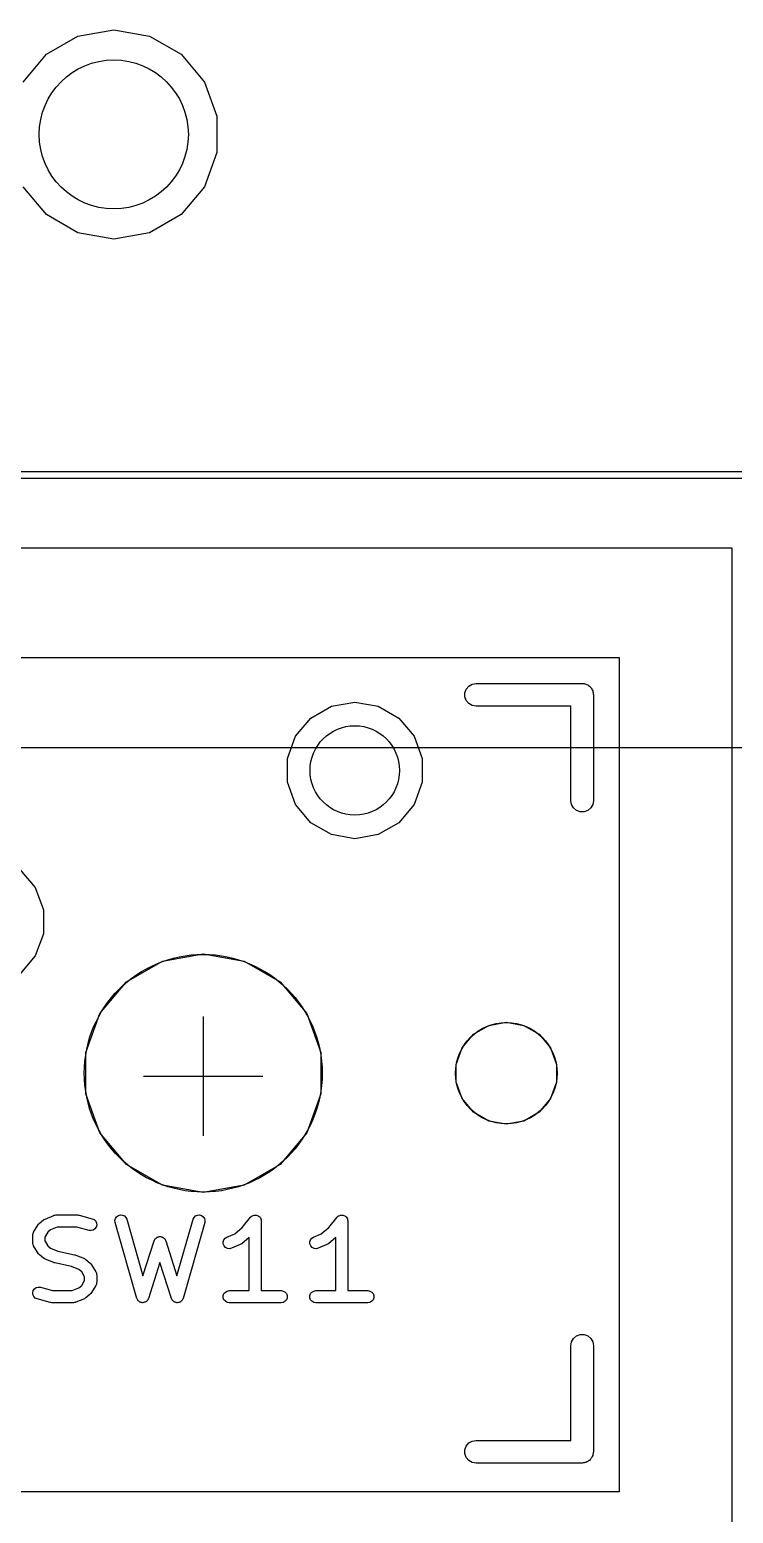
# Model space of a CAD drawing. Header units: millimetres. Extents: x 71 to 299, y 93 to 256.
# Drawn here: x 121.29 to 133.08, y 189.4 to 214.29 of the extents above; entities that cross this region are included whole.
import ezdxf

# ---------------------------------------------------------------- set-up
doc = ezdxf.new("R2010")
doc.units = ezdxf.units.MM
for name, color, linetype in [('BLACK', 7, 'Continuous'), ('PCB', 4, 'Continuous'), ('PCB_参照', 4, 'Continuous'), ('プレート', 6, 'Continuous'), ('物理キー', 7, 'Continuous'), ('裏面', 3, 'Continuous')]:
    doc.layers.add(name, color=color, linetype=linetype)
doc.layers.add('化粧板', color=1, linetype='Continuous', transparency=0.6)
doc.layers.add('補助線', color=4, linetype='Continuous', transparency=0.6)

# ---------------------------------------------------------------- blocks, each defined once
blk = doc.blocks.new('PCB詳細')
at = {"layer": 'BLACK'}
for p, q in [((57.8992, -42.5993), (58.5, -42.4933)), ((58.5, -42.4933), (59.1008, -42.5993)), ((57.3708, -42.9043), (57.8992, -42.5993)), ((59.1008, -42.5993), (59.6292, -42.9043)), ((56.9787, -43.3717), (57.3708, -42.9043)), ((59.6292, -42.9043), (60.0213, -43.3717)), ((60.0213, -43.3717), (60.23, -43.945)), ((60.23, -43.945), (60.23, -44.555)), ((60.23, -44.555), (60.0213, -45.1283)), ((57.3708, -45.5957), (56.9787, -45.1283)), ((60.0213, -45.1283), (59.6292, -45.5957)), ((57.8992, -45.9007), (57.3708, -45.5957)), ((59.6292, -45.5957), (59.1008, -45.9007)), ((58.5, -46.0067), (57.8992, -45.9007)), ((59.1008, -45.9007), (58.5, -46.0067)), ((64.407, -53.5547), (64.4495, -53.5041)), ((64.4495, -53.5041), (64.5068, -53.471)), ((64.5068, -53.471), (64.572, -53.4595)), ((64.572, -53.4595), (66.35, -53.4595)), ((66.35, -53.4595), (66.3664, -53.4624)), ((66.3664, -53.4624), (66.3831, -53.4624)), ((66.3831, -53.4624), (66.3987, -53.4681)), ((66.3987, -53.4681), (66.4152, -53.471)), ((66.4152, -53.471), (66.4296, -53.4793)), ((66.4296, -53.4793), (66.4453, -53.485)), ((66.4453, -53.485), (66.458, -53.4957)), ((66.458, -53.4957), (66.4725, -53.5041)), ((66.4725, -53.5041), (66.4832, -53.5168)), ((64.3844, -53.6169), (64.407, -53.5547)), ((64.3844, -53.6831), (64.3844, -53.6169)), ((64.407, -53.7452), (64.3844, -53.6831)), ((64.4495, -53.7959), (64.407, -53.7452)), ((66.4832, -53.5168), (66.4959, -53.5275)), ((66.4959, -53.5275), (66.5043, -53.542)), ((66.5043, -53.542), (66.515, -53.5547)), ((66.515, -53.5547), (66.5207, -53.5704)), ((66.5207, -53.5704), (66.529, -53.5848)), ((66.529, -53.5848), (66.5319, -53.6013)), ((66.5319, -53.6013), (66.5376, -53.6169)), ((66.5376, -53.6169), (66.5376, -53.6336)), ((66.5376, -53.6336), (66.5405, -53.65)), ((66.5405, -53.65), (66.5405, -55.428)), ((61.8025, -54.0411), (62.1476, -53.8418)), ((62.1476, -53.8418), (62.54, -53.7726)), ((62.54, -53.7726), (62.9324, -53.8418)), ((62.9324, -53.8418), (63.2775, -54.0411)), ((64.5068, -53.829), (64.4495, -53.7959)), ((64.572, -53.8405), (64.5068, -53.829)), ((66.1595, -53.8405), (64.572, -53.8405)), ((66.1595, -55.428), (66.1595, -53.8405)), ((61.5464, -54.3463), (61.8025, -54.0411)), ((63.2775, -54.0411), (63.5336, -54.3463)), ((61.4101, -54.7208), (61.5464, -54.3463)), ((63.5336, -54.3463), (63.6699, -54.7208)), ((61.4101, -55.1192), (61.4101, -54.7208)), ((63.6699, -54.7208), (63.6699, -55.1192)), ((61.5464, -55.4937), (61.4101, -55.1192)), ((63.6699, -55.1192), (63.5336, -55.4937)), ((61.8025, -55.7989), (61.5464, -55.4937)), ((63.5336, -55.4937), (63.2775, -55.7989)), ((66.171, -55.4932), (66.1595, -55.428)), ((66.2041, -55.5505), (66.171, -55.4932)), ((66.529, -55.4932), (66.4959, -55.5505)), ((66.5405, -55.428), (66.529, -55.4932)), ((66.2548, -55.593), (66.2041, -55.5505)), ((66.3169, -55.6156), (66.2548, -55.593)), ((66.3831, -55.6156), (66.3169, -55.6156)), ((66.4453, -55.593), (66.3831, -55.6156)), ((66.4959, -55.5505), (66.4453, -55.593)), ((62.1476, -55.9982), (61.8025, -55.7989)), ((62.54, -56.0674), (62.1476, -55.9982)), ((62.9324, -55.9982), (62.54, -56.0674)), ((63.2775, -55.7989), (62.9324, -55.9982)), ((56.9275, -56.5811), (57.1836, -56.8863)), ((57.1836, -56.8863), (57.3199, -57.2608)), ((57.3199, -57.2608), (57.3199, -57.6592)), ((57.3199, -57.6592), (57.1836, -58.0337)), ((57.1836, -58.0337), (56.9275, -58.3389)), ((58.7134, -58.4667), (59.3154, -58.1192)), ((59.3154, -58.1192), (60, -57.9985)), ((60, -57.9985), (60.6846, -58.1192)), ((60.6846, -58.1192), (61.2865, -58.4667)), ((58.2666, -58.9992), (58.7134, -58.4667)), ((61.2865, -58.4667), (61.7334, -58.9992)), ((58.0289, -59.6524), (58.2666, -58.9992)), ((61.7334, -58.9992), (61.9711, -59.6524)), ((64.531, -59.3457), (64.7879, -59.1974)), ((64.7879, -59.1974), (65.08, -59.1458)), ((65.08, -59.1458), (65.3721, -59.1974)), ((65.3721, -59.1974), (65.629, -59.3457)), ((64.3403, -59.5729), (64.531, -59.3457)), ((65.629, -59.3457), (65.8197, -59.5729)), ((58.0289, -60.3476), (58.0289, -59.6524)), ((61.9711, -59.6524), (61.9711, -60.3476)), ((64.2388, -59.8517), (64.3403, -59.5729)), ((65.8197, -59.5729), (65.9212, -59.8517)), ((64.2388, -60.1483), (64.2388, -59.8517)), ((65.9212, -59.8517), (65.9212, -60.1483)), ((64.3403, -60.4271), (64.2388, -60.1483)), ((65.9212, -60.1483), (65.8197, -60.4271)), ((58.2666, -61.0008), (58.0289, -60.3476)), ((61.9711, -60.3476), (61.7334, -61.0008)), ((64.531, -60.6543), (64.3403, -60.4271)), ((65.8197, -60.4271), (65.629, -60.6543)), ((64.7879, -60.8026), (64.531, -60.6543)), ((65.629, -60.6543), (65.3721, -60.8026)), ((65.08, -60.8541), (64.7879, -60.8026)), ((65.3721, -60.8026), (65.08, -60.8541)), ((58.7134, -61.5332), (58.2666, -61.0008)), ((61.7334, -61.0008), (61.2865, -61.5332)), ((59.3154, -61.8808), (58.7134, -61.5332)), ((61.2865, -61.5332), (60.6846, -61.8808)), ((60, -62.0015), (59.3154, -61.8808)), ((60.6846, -61.8808), (60, -62.0015)), ((57.2498, -62.5224), (57.3224, -62.4619)), ((57.3224, -62.4619), (57.3356, -62.4544)), ((57.3356, -62.4544), (57.3484, -62.4462)), ((57.3484, -62.4462), (57.4935, -62.3857)), ((57.4935, -62.3857), (57.4958, -62.3852)), ((57.4958, -62.3852), (57.4978, -62.3841)), ((57.4978, -62.3841), (57.5129, -62.3814)), ((57.5129, -62.3814), (57.5279, -62.378)), ((57.5279, -62.378), (57.5303, -62.3783)), ((57.5303, -62.3783), (57.5326, -62.3779)), ((57.5326, -62.3779), (57.8954, -62.3779)), ((57.8954, -62.3779), (57.909, -62.3803)), ((57.909, -62.3803), (57.9226, -62.3816)), ((57.9226, -62.3816), (58.1403, -62.4421)), ((58.1403, -62.4421), (58.1722, -62.4573)), ((58.1722, -62.4573), (58.1969, -62.4825)), ((58.5198, -62.4723), (58.5284, -62.4381)), ((58.5235, -62.5074), (58.5198, -62.4723)), ((58.5284, -62.4381), (58.5481, -62.4089)), ((58.5481, -62.4089), (58.5767, -62.3882)), ((58.5767, -62.3882), (58.6106, -62.3785)), ((58.6106, -62.3785), (58.6458, -62.381)), ((58.6458, -62.381), (58.678, -62.3953)), ((58.678, -62.3953), (58.7034, -62.4199)), ((58.7034, -62.4199), (58.7188, -62.4516)), ((58.7188, -62.4516), (58.9895, -63.399)), ((59.5591, -63.399), (59.8297, -62.4516)), ((59.8297, -62.4516), (59.8452, -62.4199)), ((59.8452, -62.4199), (59.8705, -62.3953)), ((59.8705, -62.3953), (59.9028, -62.381)), ((59.9028, -62.381), (59.938, -62.3785)), ((59.938, -62.3785), (59.9719, -62.3882)), ((59.9719, -62.3882), (60.0004, -62.4089)), ((60.0004, -62.4089), (60.0202, -62.4381)), ((60.0202, -62.4381), (60.0288, -62.4723)), ((60.0288, -62.4723), (60.0251, -62.5074)), ((60.6528, -62.5895), (60.7915, -62.4161)), ((60.7915, -62.4161), (60.7924, -62.4153)), ((60.7924, -62.4153), (60.793, -62.4142)), ((60.793, -62.4142), (60.8056, -62.4036)), ((60.8056, -62.4036), (60.818, -62.3927)), ((60.818, -62.3927), (60.8191, -62.3923)), ((60.8191, -62.3923), (60.8201, -62.3915)), ((60.8201, -62.3915), (60.8355, -62.3859)), ((60.8355, -62.3859), (60.8509, -62.3799)), ((60.8509, -62.3799), (60.8521, -62.3799)), ((60.8521, -62.3799), (60.8532, -62.3795)), ((60.8532, -62.3795), (60.8697, -62.3795)), ((60.8697, -62.3795), (60.8862, -62.3791)), ((60.8862, -62.3791), (60.8873, -62.3795)), ((60.8873, -62.3795), (60.8885, -62.3795)), ((60.8885, -62.3795), (60.904, -62.3851)), ((60.904, -62.3851), (60.9196, -62.3904)), ((60.9196, -62.3904), (60.9205, -62.3911)), ((60.9205, -62.3911), (60.9217, -62.3915)), ((60.9217, -62.3915), (60.9343, -62.4021)), ((60.9343, -62.4021), (60.9471, -62.4124)), ((60.9471, -62.4124), (60.9478, -62.4134)), ((60.9478, -62.4134), (60.9487, -62.4142)), ((60.9487, -62.4142), (60.9569, -62.4285)), ((60.9569, -62.4285), (60.9655, -62.4426)), ((60.9655, -62.4426), (60.9657, -62.4437)), ((60.9657, -62.4437), (60.9663, -62.4448)), ((60.9663, -62.4448), (60.9692, -62.461)), ((60.9692, -62.461), (60.9724, -62.4771)), ((62.1042, -62.5895), (62.243, -62.4161)), ((62.243, -62.4161), (62.2439, -62.4153)), ((62.2439, -62.4153), (62.2445, -62.4142)), ((62.2445, -62.4142), (62.2571, -62.4036)), ((62.2571, -62.4036), (62.2694, -62.3927)), ((62.2694, -62.3927), (62.2706, -62.3923)), ((62.2706, -62.3923), (62.2715, -62.3915)), ((62.2715, -62.3915), (62.2869, -62.3859)), ((62.2869, -62.3859), (62.3023, -62.3799)), ((62.3023, -62.3799), (62.3035, -62.3799)), ((62.3035, -62.3799), (62.3046, -62.3795)), ((62.3046, -62.3795), (62.3211, -62.3795)), ((62.3211, -62.3795), (62.3376, -62.3791)), ((62.3376, -62.3791), (62.3387, -62.3795)), ((62.3387, -62.3795), (62.3399, -62.3795)), ((62.3399, -62.3795), (62.3554, -62.3851)), ((62.3554, -62.3851), (62.371, -62.3904)), ((62.371, -62.3904), (62.372, -62.3911)), ((62.372, -62.3911), (62.3731, -62.3915)), ((62.3731, -62.3915), (62.3857, -62.4021)), ((62.3857, -62.4021), (62.3986, -62.4124)), ((62.3986, -62.4124), (62.3992, -62.4134)), ((62.3992, -62.4134), (62.4001, -62.4142)), ((62.4001, -62.4142), (62.4083, -62.4285)), ((62.4083, -62.4285), (62.4169, -62.4426)), ((62.4169, -62.4426), (62.4172, -62.4437)), ((62.4172, -62.4437), (62.4178, -62.4448)), ((62.4178, -62.4448), (62.4206, -62.461)), ((62.4206, -62.461), (62.4239, -62.4771)), ((57.1407, -62.7214), (57.1424, -62.7118)), ((57.1407, -62.8424), (57.1407, -62.7214)), ((57.1424, -62.7118), (57.1425, -62.7021)), ((57.1425, -62.7021), (57.1454, -62.6946)), ((57.1454, -62.6946), (57.1468, -62.6867)), ((57.1468, -62.6867), (57.1517, -62.6782)), ((57.1517, -62.6782), (57.1552, -62.6692)), ((57.1552, -62.6692), (57.2277, -62.5482)), ((57.2277, -62.5482), (57.2388, -62.5354)), ((57.2388, -62.5354), (57.2498, -62.5224)), ((57.3931, -62.6675), (57.3439, -62.7496)), ((57.4407, -62.6279), (57.3931, -62.6675)), ((57.5529, -62.5811), (57.4407, -62.6279)), ((57.8816, -62.5811), (57.5529, -62.5811)), ((58.0859, -62.6379), (57.8816, -62.5811)), ((58.1211, -62.6413), (58.0859, -62.6379)), ((58.1552, -62.6325), (58.1211, -62.6413)), ((58.1843, -62.6125), (58.1552, -62.6325)), ((58.2048, -62.5838), (58.1843, -62.6125)), ((58.1969, -62.4825), (58.2115, -62.5146)), ((58.2143, -62.5498), (58.2048, -62.5838)), ((58.2115, -62.5146), (58.2143, -62.5498)), ((58.8863, -63.7774), (58.5235, -62.5074)), ((60.0251, -62.5074), (59.6623, -63.7774)), ((60.3964, -62.7486), (60.5273, -62.694)), ((60.5273, -62.694), (60.6528, -62.5895)), ((60.9724, -62.4771), (60.9722, -62.4783)), ((60.9722, -62.4783), (60.9725, -62.4795)), ((60.9725, -62.4795), (60.9725, -63.6479)), ((61.8478, -62.7486), (61.9788, -62.694)), ((61.9788, -62.694), (62.1042, -62.5895)), ((62.4239, -62.4771), (62.4237, -62.4783)), ((62.4237, -62.4783), (62.4239, -62.4795)), ((62.4239, -62.4795), (62.4239, -63.6479)), ((57.1424, -62.852), (57.1407, -62.8424)), ((57.1425, -62.8617), (57.1424, -62.852)), ((57.1454, -62.8692), (57.1425, -62.8617)), ((57.1468, -62.8771), (57.1454, -62.8692)), ((57.1517, -62.8856), (57.1468, -62.8771)), ((57.1552, -62.8947), (57.1517, -62.8856)), ((57.2277, -63.0156), (57.1552, -62.8947)), ((57.3439, -62.7496), (57.3439, -62.8142)), ((57.3439, -62.8142), (57.3931, -62.8963)), ((57.3931, -62.8963), (57.4407, -62.9359)), ((57.4407, -62.9359), (57.5627, -62.9868)), ((58.9895, -63.399), (59.1775, -62.8114)), ((59.1775, -62.8114), (59.1794, -62.8078)), ((59.1794, -62.8078), (59.1803, -62.8039)), ((59.1803, -62.8039), (59.1876, -62.7923)), ((59.1876, -62.7923), (59.1939, -62.7802)), ((59.1939, -62.7802), (59.1969, -62.7775)), ((59.1969, -62.7775), (59.1991, -62.7741)), ((59.1991, -62.7741), (59.2099, -62.7657)), ((59.2099, -62.7657), (59.2201, -62.7565)), ((59.2201, -62.7565), (59.2238, -62.7549)), ((59.2238, -62.7549), (59.227, -62.7525)), ((59.227, -62.7525), (59.24, -62.7483)), ((59.24, -62.7483), (59.2527, -62.7431)), ((59.2527, -62.7431), (59.2568, -62.7429)), ((59.2568, -62.7429), (59.2606, -62.7417)), ((59.2606, -62.7417), (59.2743, -62.7422)), ((59.2743, -62.7422), (59.288, -62.7417)), ((59.288, -62.7417), (59.2918, -62.7429)), ((59.2918, -62.7429), (59.2959, -62.7431)), ((59.2959, -62.7431), (59.3085, -62.7483)), ((59.3085, -62.7483), (59.3216, -62.7525)), ((59.3216, -62.7525), (59.3248, -62.7549)), ((59.3248, -62.7549), (59.3285, -62.7565)), ((59.3285, -62.7565), (59.3387, -62.7657)), ((59.3387, -62.7657), (59.3495, -62.7741)), ((59.3495, -62.7741), (59.3516, -62.7775)), ((59.3516, -62.7775), (59.3546, -62.7802)), ((59.3546, -62.7802), (59.361, -62.7923)), ((59.361, -62.7923), (59.3683, -62.8039)), ((59.3683, -62.8039), (59.3692, -62.8078)), ((59.3692, -62.8078), (59.3711, -62.8114)), ((59.3711, -62.8114), (59.5591, -63.399)), ((60.3347, -62.8293), (60.3452, -62.7957)), ((60.3363, -62.8646), (60.3347, -62.8293)), ((60.3499, -62.8971), (60.3363, -62.8646)), ((60.3452, -62.7957), (60.3666, -62.7676)), ((60.3737, -62.9231), (60.3499, -62.8971)), ((60.3666, -62.7676), (60.3964, -62.7486)), ((60.4051, -62.9393), (60.3737, -62.9231)), ((60.4401, -62.9439), (60.4051, -62.9393)), ((60.4745, -62.9362), (60.4401, -62.9439)), ((60.6196, -62.8757), (60.4745, -62.9362)), ((60.6324, -62.8675), (60.6196, -62.8757)), ((60.6456, -62.86), (60.6324, -62.8675)), ((60.7693, -62.7569), (60.6456, -62.86)), ((60.7693, -63.6479), (60.7693, -62.7569)), ((61.7861, -62.8293), (61.7966, -62.7957)), ((61.7877, -62.8646), (61.7861, -62.8293)), ((61.8013, -62.8971), (61.7877, -62.8646)), ((61.7966, -62.7957), (61.8181, -62.7676)), ((61.8252, -62.9231), (61.8013, -62.8971)), ((61.8181, -62.7676), (61.8478, -62.7486)), ((61.8565, -62.9393), (61.8252, -62.9231)), ((61.8915, -62.9439), (61.8565, -62.9393)), ((61.9259, -62.9362), (61.8915, -62.9439)), ((62.0711, -62.8757), (61.9259, -62.9362)), ((62.0839, -62.8675), (62.0711, -62.8757)), ((62.097, -62.86), (62.0839, -62.8675)), ((62.2207, -62.7569), (62.097, -62.86)), ((62.2207, -63.6479), (62.2207, -62.7569)), ((57.2389, -63.0284), (57.2277, -63.0156)), ((57.2498, -63.0414), (57.2389, -63.0284)), ((57.3224, -63.1019), (57.2498, -63.0414)), ((57.3356, -63.1094), (57.3224, -63.1019)), ((57.3484, -63.1176), (57.3356, -63.1094)), ((57.4935, -63.1781), (57.3484, -63.1176)), ((57.5029, -63.1802), (57.4935, -63.1781)), ((57.5118, -63.1837), (57.5029, -63.1802)), ((57.7927, -63.2423), (57.5118, -63.1837)), ((57.5627, -62.9868), (57.8436, -63.0453)), ((57.8436, -63.0453), (57.8525, -63.0489)), ((57.8525, -63.0489), (57.8619, -63.051)), ((57.8619, -63.051), (58.0071, -63.1115)), ((58.0071, -63.1115), (58.0199, -63.1196)), ((58.0199, -63.1196), (58.033, -63.1272)), ((58.033, -63.1272), (58.1056, -63.1877)), ((58.1056, -63.1877), (58.1166, -63.2006)), ((58.1166, -63.2006), (58.1277, -63.2134)), ((58.1277, -63.2134), (58.2003, -63.3344)), ((59.2743, -63.1757), (59.0808, -63.7805)), ((59.4678, -63.7805), (59.2743, -63.1757)), ((57.9148, -63.2931), (57.7927, -63.2423)), ((57.9623, -63.3327), (57.9148, -63.2931)), ((58.0115, -63.4148), (57.9623, -63.3327)), ((58.0115, -63.4795), (58.0115, -63.4148)), ((58.2003, -63.3344), (58.2037, -63.3435)), ((58.2037, -63.3435), (58.2086, -63.3519)), ((58.2086, -63.3519), (58.21, -63.3598)), ((58.21, -63.3598), (58.2129, -63.3673)), ((58.2129, -63.3673), (58.2131, -63.3771)), ((58.2131, -63.3771), (58.2147, -63.3867)), ((58.2147, -63.3867), (58.2147, -63.5076)), ((57.1412, -63.6793), (57.1506, -63.6453)), ((57.1439, -63.7144), (57.1412, -63.6793)), ((57.1585, -63.7466), (57.1439, -63.7144)), ((57.1506, -63.6453), (57.1711, -63.6166)), ((57.1711, -63.6166), (57.2002, -63.5966)), ((57.2002, -63.5966), (57.2344, -63.5878)), ((57.2344, -63.5878), (57.2695, -63.5912)), ((57.2695, -63.5912), (57.4738, -63.6479)), ((57.4738, -63.6479), (57.8025, -63.6479)), ((57.8025, -63.6479), (57.9148, -63.6012)), ((57.9148, -63.6012), (57.9623, -63.5615)), ((57.9623, -63.5615), (58.0115, -63.4795)), ((58.1056, -63.7066), (58.033, -63.7671)), ((58.1166, -63.6937), (58.1056, -63.7066)), ((58.1277, -63.6808), (58.1166, -63.6937)), ((58.2003, -63.5599), (58.1277, -63.6808)), ((58.2037, -63.5508), (58.2003, -63.5599)), ((58.2086, -63.5424), (58.2037, -63.5508)), ((58.21, -63.5344), (58.2086, -63.5424)), ((58.2129, -63.5269), (58.21, -63.5344)), ((58.2131, -63.5172), (58.2129, -63.5269)), ((58.2147, -63.5076), (58.2131, -63.5172)), ((60.3354, -63.7319), (60.3474, -63.6987)), ((60.3474, -63.6987), (60.3701, -63.6717)), ((60.3701, -63.6717), (60.4007, -63.6541)), ((60.4007, -63.6541), (60.4354, -63.6479)), ((60.4354, -63.6479), (60.7693, -63.6479)), ((60.9725, -63.6479), (61.3063, -63.6479)), ((61.3063, -63.6479), (61.341, -63.6541)), ((61.341, -63.6541), (61.3716, -63.6717)), ((61.3716, -63.6717), (61.3943, -63.6987)), ((61.3943, -63.6987), (61.4063, -63.7319)), ((61.7868, -63.7319), (61.7989, -63.6987)), ((61.7989, -63.6987), (61.8216, -63.6717)), ((61.8216, -63.6717), (61.8521, -63.6541)), ((61.8521, -63.6541), (61.8869, -63.6479)), ((61.8869, -63.6479), (62.2207, -63.6479)), ((62.4239, -63.6479), (62.7577, -63.6479)), ((62.7577, -63.6479), (62.7925, -63.6541)), ((62.7925, -63.6541), (62.823, -63.6717)), ((62.823, -63.6717), (62.8457, -63.6987)), ((62.8457, -63.6987), (62.8578, -63.7319)), ((57.1833, -63.7717), (57.1585, -63.7466)), ((57.2151, -63.7869), (57.1833, -63.7717)), ((57.4328, -63.8474), (57.2151, -63.7869)), ((57.4465, -63.8487), (57.4328, -63.8474)), ((57.46, -63.8511), (57.4465, -63.8487)), ((57.8229, -63.8511), (57.46, -63.8511)), ((57.8252, -63.8507), (57.8229, -63.8511)), ((57.8275, -63.851), (57.8252, -63.8507)), ((57.8425, -63.8477), (57.8275, -63.851)), ((57.8576, -63.845), (57.8425, -63.8477)), ((57.8596, -63.8438), (57.8576, -63.845)), ((57.8619, -63.8433), (57.8596, -63.8438)), ((58.0071, -63.7828), (57.8619, -63.8433)), ((58.0199, -63.7746), (58.0071, -63.7828)), ((58.033, -63.7671), (58.0199, -63.7746)), ((58.8888, -63.7825), (58.8863, -63.7774)), ((58.89, -63.788), (58.8888, -63.7825)), ((58.8964, -63.7983), (58.89, -63.788)), ((58.9017, -63.8092), (58.8964, -63.7983)), ((58.9058, -63.8131), (58.9017, -63.8092)), ((58.9088, -63.8178), (58.9058, -63.8131)), ((58.9184, -63.8253), (58.9088, -63.8178)), ((58.9271, -63.8337), (58.9184, -63.8253)), ((58.9322, -63.836), (58.9271, -63.8337)), ((58.9367, -63.8394), (58.9322, -63.836)), ((58.9483, -63.8431), (58.9367, -63.8394)), ((58.9593, -63.8481), (58.9483, -63.8431)), ((58.9649, -63.8485), (58.9593, -63.8481)), ((58.9703, -63.8502), (58.9649, -63.8485)), ((58.9824, -63.8497), (58.9703, -63.8502)), ((58.9945, -63.8506), (58.9824, -63.8497)), ((58.9999, -63.849), (58.9945, -63.8506)), ((59.0056, -63.8488), (58.9999, -63.849)), ((59.0168, -63.8442), (59.0056, -63.8488)), ((59.0285, -63.8409), (59.0168, -63.8442)), ((59.033, -63.8376), (59.0285, -63.8409)), ((59.0382, -63.8354), (59.033, -63.8376)), ((59.0472, -63.8273), (59.0382, -63.8354)), ((59.057, -63.8202), (59.0472, -63.8273)), ((59.0602, -63.8155), (59.057, -63.8202)), ((59.0643, -63.8117), (59.0602, -63.8155)), ((59.07, -63.801), (59.0643, -63.8117)), ((59.0768, -63.7909), (59.07, -63.801)), ((59.0781, -63.7855), (59.0768, -63.7909)), ((59.0808, -63.7805), (59.0781, -63.7855)), ((59.4704, -63.7855), (59.4678, -63.7805)), ((59.4718, -63.7909), (59.4704, -63.7855)), ((59.4786, -63.801), (59.4718, -63.7909)), ((59.4842, -63.8117), (59.4786, -63.801)), ((59.4884, -63.8155), (59.4842, -63.8117)), ((59.4916, -63.8202), (59.4884, -63.8155)), ((59.5014, -63.8273), (59.4916, -63.8202)), ((59.5103, -63.8354), (59.5014, -63.8273)), ((59.5156, -63.8376), (59.5103, -63.8354)), ((59.5201, -63.8409), (59.5156, -63.8376)), ((59.5318, -63.8442), (59.5201, -63.8409)), ((59.543, -63.8488), (59.5318, -63.8442)), ((59.5486, -63.849), (59.543, -63.8488)), ((59.554, -63.8506), (59.5486, -63.849)), ((59.5661, -63.8497), (59.554, -63.8506)), ((59.5783, -63.8502), (59.5661, -63.8497)), ((59.5836, -63.8485), (59.5783, -63.8502)), ((59.5892, -63.8481), (59.5836, -63.8485)), ((59.6003, -63.8431), (59.5892, -63.8481)), ((59.6119, -63.8394), (59.6003, -63.8431)), ((59.6163, -63.836), (59.6119, -63.8394)), ((59.6215, -63.8337), (59.6163, -63.836)), ((59.6302, -63.8253), (59.6215, -63.8337)), ((59.6398, -63.8178), (59.6302, -63.8253)), ((59.6428, -63.8131), (59.6398, -63.8178)), ((59.6468, -63.8092), (59.6428, -63.8131)), ((59.6521, -63.7983), (59.6468, -63.8092)), ((59.6586, -63.788), (59.6521, -63.7983)), ((59.6598, -63.7825), (59.6586, -63.788)), ((59.6623, -63.7774), (59.6598, -63.7825)), ((60.3354, -63.7672), (60.3354, -63.7319)), ((60.3474, -63.8003), (60.3354, -63.7672)), ((60.3701, -63.8274), (60.3474, -63.8003)), ((60.4007, -63.845), (60.3701, -63.8274)), ((60.4354, -63.8511), (60.4007, -63.845)), ((61.3063, -63.8511), (60.4354, -63.8511)), ((61.341, -63.845), (61.3063, -63.8511)), ((61.3716, -63.8274), (61.341, -63.845)), ((61.3943, -63.8003), (61.3716, -63.8274)), ((61.4063, -63.7672), (61.3943, -63.8003)), ((61.4063, -63.7319), (61.4063, -63.7672)), ((61.7868, -63.7672), (61.7868, -63.7319)), ((61.7989, -63.8003), (61.7868, -63.7672)), ((61.8216, -63.8274), (61.7989, -63.8003)), ((61.8521, -63.845), (61.8216, -63.8274)), ((61.8869, -63.8511), (61.8521, -63.845)), ((62.7577, -63.8511), (61.8869, -63.8511)), ((62.7925, -63.845), (62.7577, -63.8511)), ((62.823, -63.8274), (62.7925, -63.845)), ((62.8457, -63.8003), (62.823, -63.8274)), ((62.8578, -63.7672), (62.8457, -63.8003)), ((62.8578, -63.7319), (62.8578, -63.7672)), ((66.171, -64.5068), (66.2041, -64.4495)), ((66.2041, -64.4495), (66.2548, -64.407)), ((66.2548, -64.407), (66.3169, -64.3844)), ((66.3169, -64.3844), (66.3831, -64.3844)), ((66.3831, -64.3844), (66.4453, -64.407)), ((66.4453, -64.407), (66.4959, -64.4495)), ((66.4959, -64.4495), (66.529, -64.5068)), ((66.1595, -64.572), (66.171, -64.5068)), ((66.1595, -66.1595), (66.1595, -64.572)), ((66.529, -64.5068), (66.5405, -64.572)), ((66.5405, -64.572), (66.5405, -66.35)), ((64.407, -66.2548), (64.4495, -66.2041)), ((64.4495, -66.2041), (64.5068, -66.171)), ((64.5068, -66.171), (64.572, -66.1595)), ((64.572, -66.1595), (66.1595, -66.1595)), ((64.3844, -66.3169), (64.407, -66.2548)), ((64.3844, -66.3831), (64.3844, -66.3169)), ((64.407, -66.4453), (64.3844, -66.3831)), ((64.4495, -66.4959), (64.407, -66.4453)), ((66.5043, -66.458), (66.4959, -66.4725)), ((66.515, -66.4453), (66.5043, -66.458)), ((66.5207, -66.4296), (66.515, -66.4453)), ((66.529, -66.4152), (66.5207, -66.4296)), ((66.5319, -66.3987), (66.529, -66.4152)), ((66.5376, -66.3831), (66.5319, -66.3987)), ((66.5405, -66.35), (66.5376, -66.3664)), ((66.5376, -66.3664), (66.5376, -66.3831)), ((64.5068, -66.529), (64.4495, -66.4959)), ((64.572, -66.5405), (64.5068, -66.529)), ((66.35, -66.5405), (64.572, -66.5405)), ((66.3664, -66.5376), (66.35, -66.5405)), ((66.3831, -66.5376), (66.3664, -66.5376)), ((66.3987, -66.5319), (66.3831, -66.5376)), ((66.4152, -66.529), (66.3987, -66.5319)), ((66.4296, -66.5207), (66.4152, -66.529)), ((66.4453, -66.515), (66.4296, -66.5207)), ((66.458, -66.5043), (66.4453, -66.515)), ((66.4725, -66.4959), (66.458, -66.5043)), ((66.4832, -66.4832), (66.4725, -66.4959)), ((66.4959, -66.4725), (66.4832, -66.4832))]:
    blk.add_line(p, q, dxfattribs=at)
for centre, radius in [((58.5, -44.25), 1.25), ((62.54, -54.92), 0.7493), ((60, -60), 1.9939), ((65.08, -60), 0.8509)]:
    blk.add_circle(centre, radius, dxfattribs=at)
blk = doc.blocks.new('A$C28663')
at = {"layer": 'PCB'}
blk.add_blockref('PCB詳細', (-35.075, 145.925), dxfattribs=at)

msp = doc.modelspace()

# ---------------------------------------------------------------- linework, layer by layer
at = {"layer": 'プレート'}
msp.add_lwpolyline([(268.277, 103.757, 0.414214), (274.277, 109.757), (274.277, 206.757), (92.172, 206.757), (92.172, 109.757, 0.414214), (98.172, 103.757)], format="xyb", close=True, dxfattribs=at)
msp.add_lwpolyline([(117.172, 189.757), (117.172, 203.757), (131.172, 203.757), (131.172, 189.757)], close=True, dxfattribs=at)
at = {"layer": '化粧板'}
msp.add_lwpolyline([(177.088, 110.625), (99.808, 110.625), (99.808, 149.872), (109.308, 149.872), (109.308, 167.594), (104.558, 167.594), (104.558, 187.872), (114.058, 187.872), (114.058, 206.874), (267.333, 206.874), (267.287, 129.557), (215.135, 129.588), (215.135, 110.625), (194.808, 110.625), (194.808, 129.594), (177.088, 129.594)], close=True, dxfattribs=at)
at = {"layer": '物理キー', "color": 7}
msp.add_lwpolyline([(115.338, 205.594), (133.06, 205.594), (133.06, 187.872), (115.338, 187.872), (115.338, 205.594)], close=True, dxfattribs=at)
for points in [[(124.199, 197.733), (124.199, 195.733)], [(123.199, 196.733), (125.199, 196.733), (125.199, 196.733), (125.199, 196.733)]]:
    msp.add_lwpolyline(points, dxfattribs=at)
at = {"layer": '裏面'}
msp.add_circle((122.699, 212.532), 1.25, dxfattribs=at)
at = {"layer": '補助線'}
msp.add_line((298.732, 202.241), (71.224, 202.241), dxfattribs=at)

# ---------------------------------------------------------------- block references
at = {"layer": 'PCB_参照'}
msp.add_blockref('A$C28663', (99.274, 110.857), dxfattribs=at)

doc.saveas('drawing.dxf')
